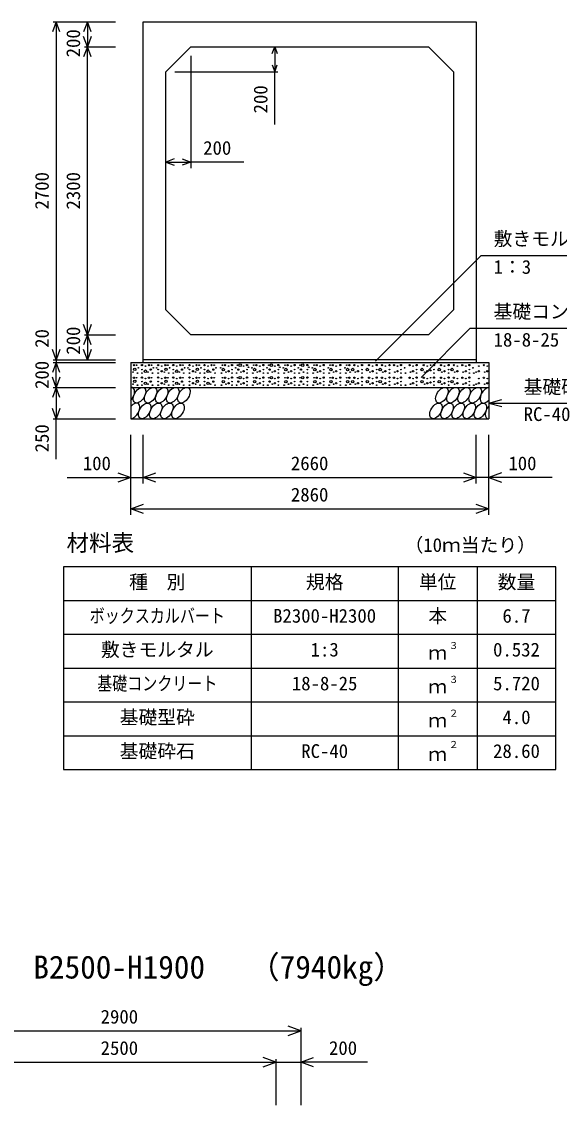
# Model space of a CAD drawing. Units: millimetres, scale not verified. Extents: x -100800 to 100800, y -35640 to 35640.
# Drawn here: x 48558 to 52853, y 9158 to 17810 of the extents above; entities that cross this region are included whole.
import ezdxf
from ezdxf.enums import TextEntityAlignment as Align

# ---------------------------------------------------------------- set-up
doc = ezdxf.new("R2010")
doc.units = ezdxf.units.MM
doc.header["$LTSCALE"] = 120
for name, color, linetype, lineweight in [('0-0_DIM', 7, 'Continuous', 25), ('0-2_HATCH', 6, 'Continuous', 25), ('0-3_HYO', 3, 'Continuous', 25), ('0-4_HYO2', 4, 'Continuous', 25), ('0-5_OUTLINE', 3, 'Continuous', 25), ('0-7_TXT', 7, 'Continuous', 25)]:
    doc.layers.add(name, color=color, linetype=linetype, lineweight=lineweight)
doc.styles.add('ＭＳ ゴシック', font='')
doc.styles.get('ＭＳ ゴシック').set_extended_font_data('MS Gothic')

msp = doc.modelspace()

# ---------------------------------------------------------------- linework, layer by layer
at = {"layer": '0-0_DIM'}
for p, q in [((48809, 17810.3), (49309.1, 17810.3)), ((48833, 17810.3), (48833, 15110.3)), ((49083, 17810.3), (49083, 17610.3)), ((49059, 17610.3), (49309.1, 17610.3)), ((49083, 15310.3), (49083, 17610.3)), ((50579.5, 17610.3), (50579.5, 17410.3)), ((49909.1, 17538.3), (49909.1, 16641.7)), ((49781.1, 17410.3), (50603.5, 17410.3)), ((50579.5, 16989.5), (50579.5, 17410.3)), ((49709.1, 16689.7), (49909.1, 16689.7)), ((50333.2, 16689.7), (49909.1, 16689.7)), ((52229, 15944.2), (51384.9, 15100.2)), ((52229, 15944.2), (53534.7, 15944.2)), ((52141.3, 15363.1), (51748.5, 14970.3)), ((52141.3, 15363.1), (53910.3, 15363.1)), ((49059, 15310.3), (49309.1, 15310.3)), ((49083, 15310.3), (49083, 15110.3)), ((48809, 15110.3), (49309.1, 15110.3)), ((48809, 15090.3), (49309.1, 15090.3)), ((48833, 15110.3), (48833, 15090.3)), ((48833, 14890.3), (48833, 15090.3)), ((48809, 14890.3), (49309.1, 14890.3)), ((48833, 14890.3), (48833, 14640.3)), ((52289.1, 14765.3), (52393.4, 14793.3)), ((52289.1, 14765.3), (53398, 14765.3)), ((52289.1, 14765.3), (52393.4, 14737.3)), ((48809, 14640.3), (49309.1, 14640.3)), ((48833, 14318.2), (48833, 14640.3)), ((49429.1, 13873.1), (49429.1, 14512.7)), ((49529.1, 14123.1), (49529.1, 14512.7)), ((52189.1, 14123.1), (52189.1, 14512.7)), ((52289.1, 13873.1), (52289.1, 14512.7)), ((48921.1, 14171.1), (49429.1, 14171.1)), ((49429.1, 14171.1), (49529.1, 14171.1)), ((49529.1, 14171.1), (52189.1, 14171.1)), ((49429.1, 13921.1), (52289.1, 13921.1)), ((47889.1, 9752.6), (50789.1, 9752.6)), ((50789.1, 9776.6), (50789.1, 9158)), ((50589.1, 9526.6), (50589.1, 9158)), ((51321.8, 9502.6), (50789.1, 9502.6))]:
    msp.add_line(p, q, dxfattribs=at)
for points in [[(48862.6, 17729.1), (48833, 17810.3), (48803.5, 17729.1)], [(49112.6, 17729.1), (49083, 17810.3), (49053.5, 17729.1)], [(49112.6, 17691.5), (49083, 17610.3), (49053.5, 17691.5)], [(49112.6, 17529.1), (49083, 17610.3), (49053.5, 17529.1)], [(50559.8, 17556.2), (50579.5, 17610.3), (50599.2, 17556.2)], [(50559.8, 17464.4), (50579.5, 17410.3), (50599.2, 17464.4)], [(49776.8, 16714.3), (49709.1, 16689.7), (49776.8, 16665)], [(49841.4, 16714.3), (49909.1, 16689.7), (49841.4, 16665)], [(49112.6, 15391.5), (49083, 15310.3), (49053.5, 15391.5)], [(49112.6, 15229.1), (49083, 15310.3), (49053.5, 15229.1)], [(48862.6, 15191.5), (48833, 15110.3), (48803.5, 15191.5)], [(49112.6, 15191.5), (49083, 15110.3), (49053.5, 15191.5)], [(48862.6, 15009.1), (48833, 15090.3), (48803.5, 15009.1)], [(48862.6, 14971.5), (48833, 14890.3), (48803.5, 14971.5)], [(48862.6, 14809.1), (48833, 14890.3), (48803.5, 14809.1)], [(48862.6, 14721.5), (48833, 14640.3), (48803.5, 14721.5)], [(49327.6, 14208), (49429.1, 14171.1), (49327.6, 14134.1)], [(49630.6, 14134.1), (49529.1, 14171.1), (49630.6, 14208)], [(52087.6, 14208), (52189.1, 14171.1), (52087.6, 14134.1)], [(52390.6, 14208), (52289.1, 14171.1), (52390.6, 14134.1)], [(52797.1, 14171.1), (52289.1, 14171.1), (52189.1, 14171.1)], [(49530.6, 13884.1), (49429.1, 13921.1), (49530.6, 13958)], [(52187.6, 13958), (52289.1, 13921.1), (52187.6, 13884.1)], [(50687.6, 9715.7), (50789.1, 9752.6), (50687.6, 9789.6)], [(50487.6, 9465.7), (50589.1, 9502.6), (50487.6, 9539.6)], [(50890.6, 9465.7), (50789.1, 9502.6), (50890.6, 9539.6)], [(47889.1, 9502.6), (48089.1, 9502.6), (50589.1, 9502.6), (50789.1, 9502.6)]]:
    msp.add_lwpolyline(points, dxfattribs=at)
at = {"layer": '0-2_HATCH'}
for centre, radius in [((49455.1, 15067.5), 5), ((49476.2, 15067.5), 2.5), ((49519.1, 15068.4), 5), ((49547.1, 15060.5), 2.5), ((49575.1, 15067.5), 5), ((49596.2, 15067.5), 2.5), ((49649.1, 15068.4), 5), ((49677.1, 15060.5), 2.5), ((49705.1, 15067.5), 5), ((49726.2, 15067.5), 2.5), ((49769.1, 15068.4), 5), ((49797.1, 15060.5), 2.5), ((49825.1, 15067.5), 5), ((49846.2, 15067.5), 2.5), ((49899.1, 15068.4), 5), ((49927.1, 15060.5), 2.5), ((49955.1, 15067.5), 5), ((49976.2, 15067.5), 2.5), ((50019.1, 15068.4), 5), ((50047.1, 15060.5), 2.5), ((50075.1, 15067.5), 5), ((50096.2, 15067.5), 2.5), ((50162, 15067.5), 2.5), ((50183.1, 15067.5), 5), ((50211.1, 15060.5), 2.5), ((50239.1, 15068.4), 5), ((50282, 15067.5), 2.5), ((50303.1, 15067.5), 10), ((50331.1, 15060.5), 2.5), ((50359.1, 15068.4), 5), ((50412, 15067.5), 2.5), ((50433.1, 15067.5), 5), ((50461.1, 15060.5), 2.5), ((50489.1, 15068.4), 5), ((50532, 15067.5), 2.5), ((50553.1, 15067.5), 10), ((50581.1, 15060.5), 2.5), ((50609.1, 15068.4), 5), ((50662, 15067.5), 2.5), ((50683.1, 15067.5), 5), ((50711.1, 15060.5), 2.5), ((50739.1, 15068.4), 5), ((50782, 15067.5), 2.5), ((50803.1, 15067.5), 10), ((50841, 15068.4), 5), ((50893.9, 15067.5), 2.5), ((50914.9, 15067.5), 5), ((50942.9, 15060.5), 2.5), ((50971, 15068.4), 5), ((51021.9, 15067.5), 2.5), ((51042.9, 15067.5), 5), ((51071, 15060.5), 2.5), ((51103.9, 15068.4), 5), ((51154.8, 15067.5), 2.5), ((51175.9, 15067.5), 5), ((51216.5, 15067.5), 5), ((51244.6, 15060.5), 2.5), ((51277.5, 15068.4), 5), ((51333.4, 15067.5), 5), ((51361.4, 15060.5), 2.5), ((51394.3, 15068.4), 5), ((51436.1, 15067.5), 5), ((51464.1, 15060.5), 2.5), ((51497, 15068.4), 5), ((51532.3, 15067.5), 5), ((51560.3, 15060.5), 2.5), ((51588.4, 15068.4), 5), ((51657.1, 15067.5), 5), ((51685.1, 15060.5), 2.5), ((51713.2, 15068.4), 5), ((51770.5, 15067.5), 5), ((51798.6, 15060.5), 2.5), ((51824.7, 15067.5), 2.5), ((51852, 15068.4), 5), ((51907.9, 15067.5), 5), ((51936, 15060.5), 2.5), ((51968.9, 15068.4), 5), ((52010.6, 15067.5), 5), ((52038.7, 15060.5), 2.5), ((52078.4, 15067.5), 5), ((52106.4, 15060.5), 2.5), ((52134.5, 15068.4), 5), ((52210.4, 15060.5), 2.5), ((52250.2, 15067.5), 5), ((52278.2, 15060.5), 2.5), ((49448.1, 15012.3), 2.5), ((49455.1, 14967.5), 5), ((49461.7, 15034.5), 10), ((49476.2, 14967.5), 2.5), ((49483.2, 15004.4), 2.5), ((49490.2, 15046.5), 2.5), ((49519.1, 14968.4), 5), ((49519.1, 15032.5), 2.5), ((49519.1, 15004.4), 2.5), ((49547.1, 15019.3), 10), ((49568.1, 15012.3), 2.5), ((49575.1, 14967.5), 5), ((49589.2, 15032.5), 5), ((49596.2, 14967.5), 2.5), ((49603.2, 15004.4), 2.5), ((49610.2, 15046.5), 2.5), ((49636.7, 15045.6), 2.5), ((49649.1, 14968.4), 5), ((49649.1, 15032.5), 2.5), ((49649.1, 15004.4), 2.5), ((49677.1, 15019.3), 5), ((49698.1, 15012.3), 2.5), ((49705.1, 14967.5), 5), ((49711.7, 15034.5), 10), ((49726.2, 14967.5), 2.5), ((49733.2, 15004.4), 2.5), ((49740.2, 15046.5), 2.5), ((49769.1, 14968.4), 5), ((49769.1, 15032.5), 2.5), ((49769.1, 15004.4), 2.5), ((49797.1, 15019.3), 10), ((49818.1, 15012.3), 2.5), ((49825.1, 14967.5), 5), ((49839.2, 15032.5), 5), ((49846.2, 14967.5), 2.5), ((49853.2, 15004.4), 2.5), ((49860.2, 15046.5), 2.5), ((49886.7, 15045.6), 2.5), ((49899.1, 14968.4), 5), ((49899.1, 15032.5), 2.5), ((49899.1, 15004.4), 2.5), ((49927.1, 15019.3), 5), ((49948.1, 15012.3), 2.5), ((49955.1, 14967.5), 5), ((49961.7, 15034.5), 10), ((49976.2, 14967.5), 2.5), ((49983.2, 15004.4), 2.5), ((49990.2, 15046.5), 2.5), ((50019.1, 14968.4), 5), ((50019.1, 15032.5), 2.5), ((50019.1, 15004.4), 2.5), ((50047.1, 15019.3), 10), ((50068.1, 15012.3), 2.5), ((50075.1, 14967.5), 5), ((50089.2, 15032.5), 5), ((50096.2, 14967.5), 2.5), ((50103.2, 15004.4), 2.5), ((50110.2, 15046.5), 2.5), ((50148, 15046.5), 2.5), ((50155, 15004.4), 2.5), ((50169, 15032.5), 10), ((50162, 14967.5), 2.5), ((50183.1, 14967.5), 5), ((50190.1, 15012.3), 2.5), ((50211.1, 15019.3), 5), ((50239.1, 14968.4), 5), ((50239.1, 15032.5), 2.5), ((50239.1, 15004.4), 2.5), ((50268, 15046.5), 2.5), ((50275, 15004.4), 2.5), ((50282, 14967.5), 2.5), ((50289, 15032.5), 5), ((50303.1, 14967.5), 10), ((50310.1, 15012.3), 2.5), ((50331.1, 15019.3), 5), ((50359.1, 14968.4), 5), ((50359.1, 15032.5), 2.5), ((50359.1, 15004.4), 2.5), ((50370.5, 15050.8), 2.5), ((50398, 15046.5), 2.5), ((50405, 15004.4), 2.5), ((50419, 15032.5), 10), ((50412, 14967.5), 2.5), ((50433.1, 14967.5), 5), ((50440.1, 15012.3), 2.5), ((50461.1, 15019.3), 5), ((50489.1, 14968.4), 5), ((50489.1, 15032.5), 2.5), ((50489.1, 15004.4), 2.5), ((50518, 15046.5), 2.5), ((50525, 15004.4), 2.5), ((50532, 14967.5), 2.5), ((50539, 15032.5), 5), ((50553.1, 14967.5), 10), ((50560.1, 15012.3), 2.5), ((50581.1, 15019.3), 5), ((50609.1, 14968.4), 5), ((50609.1, 15032.5), 2.5), ((50609.1, 15004.4), 2.5), ((50620.5, 15050.8), 2.5), ((50648, 15046.5), 2.5), ((50655, 15004.4), 2.5), ((50669, 15032.5), 10), ((50662, 14967.5), 2.5), ((50683.1, 14967.5), 5), ((50690.1, 15012.3), 2.5), ((50711.1, 15019.3), 5), ((50739.1, 14968.4), 5), ((50739.1, 15032.5), 2.5), ((50739.1, 15004.4), 2.5), ((50768, 15046.5), 2.5), ((50775, 15004.4), 2.5), ((50782, 14967.5), 2.5), ((50789, 15032.5), 5), ((50803.1, 14967.5), 10), ((50810.1, 15012.3), 2.5), ((50841, 14968.4), 5), ((50841, 15032.5), 2.5), ((50841, 15004.4), 2.5), ((50852.3, 15050.8), 2.5), ((50879.8, 15046.5), 2.5), ((50886.8, 15004.4), 2.5), ((50900.9, 15032.5), 10), ((50893.9, 14967.5), 2.5), ((50914.9, 14967.5), 5), ((50921.9, 15012.3), 2.5), ((50942.9, 15019.3), 5), ((50971, 14968.4), 5), ((50971, 15032.5), 2.5), ((50971, 15004.4), 2.5), ((51007.9, 15046.5), 2.5), ((51014.9, 15004.4), 2.5), ((51028.9, 15032.5), 10), ((51021.9, 14967.5), 2.5), ((51042.9, 14967.5), 5), ((51050, 15012.3), 2.5), ((51071, 15019.3), 5), ((51103.9, 14968.4), 5), ((51103.9, 15032.5), 2.5), ((51103.9, 15004.4), 2.5), ((51140.8, 15046.5), 2.5), ((51147.8, 15004.4), 2.5), ((51161.9, 15032.5), 10), ((51154.8, 14967.5), 2.5), ((51175.9, 14967.5), 5), ((51182.9, 15012.3), 2.5), ((51202.5, 15032.5), 10), ((51216.5, 14967.5), 5), ((51223.6, 15012.3), 2.5), ((51244.6, 15019.3), 5), ((51277.5, 14968.4), 5), ((51277.5, 15032.5), 2.5), ((51277.5, 15004.4), 2.5), ((51319.4, 15032.5), 10), ((51333.4, 14967.5), 5), ((51340.4, 15012.3), 2.5), ((51361.4, 15019.3), 5), ((51394.3, 14968.4), 5), ((51394.3, 15032.5), 2.5), ((51394.3, 15004.4), 2.5), ((51422.1, 15032.5), 10), ((51436.1, 14967.5), 5), ((51443.1, 15012.3), 2.5), ((51464.1, 15019.3), 5), ((51497, 14968.4), 5), ((51497, 15032.5), 2.5), ((51497, 15004.4), 2.5), ((51532.3, 14967.5), 5), ((51539.3, 15012.3), 2.5), ((51560.3, 15019.3), 5), ((51588.4, 14968.4), 5), ((51588.4, 15032.5), 2.5), ((51588.4, 15004.4), 2.5), ((51617.2, 15046.5), 2.5), ((51624.2, 15004.4), 2.5), ((51657.1, 14967.5), 5), ((51664.1, 15012.3), 2.5), ((51685.1, 15019.3), 5), ((51713.2, 14968.4), 5), ((51713.2, 15032.5), 2.5), ((51713.2, 15004.4), 2.5), ((51756.5, 15032.5), 10), ((51770.5, 14967.5), 5), ((51777.5, 15012.3), 2.5), ((51798.6, 15019.3), 5), ((51824.7, 15026.3), 5), ((51824.7, 14967.5), 2.5), ((51852, 14968.4), 5), ((51852, 15032.5), 2.5), ((51852, 15004.4), 2.5), ((51893.9, 15032.5), 10), ((51907.9, 14967.5), 5), ((51915, 15012.3), 2.5), ((51936, 15019.3), 5), ((51968.9, 14968.4), 5), ((51968.9, 15032.5), 2.5), ((51968.9, 15004.4), 2.5), ((51996.6, 15032.5), 10), ((52010.6, 14967.5), 5), ((52017.6, 15012.3), 2.5), ((52038.7, 15019.3), 5), ((52078.4, 14967.5), 5), ((52085.4, 15012.3), 2.5), ((52106.4, 15019.3), 5), ((52134.5, 14968.4), 5), ((52134.5, 15032.5), 2.5), ((52134.5, 15004.4), 2.5), ((52163.4, 15046.5), 2.5), ((52170.4, 15004.4), 2.5), ((52189.4, 15012.3), 2.5), ((52210.4, 15019.3), 5), ((52250.2, 14967.5), 5), ((52257.2, 15012.3), 2.5), ((52278.2, 15019.3), 5), ((49448.1, 14916.2), 2.5), ((49461.7, 14938.4), 10), ((49483.2, 14908.4), 2.5), ((49519.1, 14936.4), 2.5), ((49519.1, 14908.4), 2.5), ((49547.1, 14923.2), 10), ((49547.1, 14960.5), 2.5), ((49568.1, 14916.2), 2.5), ((49589.2, 14936.4), 5), ((49603.2, 14908.4), 2.5), ((49649.1, 14936.4), 2.5), ((49649.1, 14908.4), 2.5), ((49677.1, 14923.2), 5), ((49677.1, 14960.5), 2.5), ((49698.1, 14916.2), 2.5), ((49711.7, 14938.4), 10), ((49733.2, 14908.4), 2.5), ((49769.1, 14936.4), 2.5), ((49769.1, 14908.4), 2.5), ((49797.1, 14923.2), 10), ((49797.1, 14960.5), 2.5), ((49818.1, 14916.2), 2.5), ((49839.2, 14936.4), 5), ((49853.2, 14908.4), 2.5), ((49899.1, 14936.4), 2.5), ((49899.1, 14908.4), 2.5), ((49927.1, 14923.2), 5), ((49927.1, 14960.5), 2.5), ((49948.1, 14916.2), 2.5), ((49961.7, 14938.4), 10), ((49983.2, 14908.4), 2.5), ((50019.1, 14936.4), 2.5), ((50019.1, 14908.4), 2.5), ((50047.1, 14923.2), 10), ((50047.1, 14960.5), 2.5), ((50068.1, 14916.2), 2.5), ((50089.2, 14936.4), 5), ((50103.2, 14908.4), 2.5), ((50155, 14908.4), 2.5), ((50169, 14936.4), 10), ((50190.1, 14916.2), 2.5), ((50211.1, 14923.2), 5), ((50211.1, 14960.5), 2.5), ((50239.1, 14936.4), 2.5), ((50239.1, 14908.4), 2.5), ((50275, 14908.4), 2.5), ((50289, 14936.4), 5), ((50310.1, 14916.2), 2.5), ((50331.1, 14923.2), 5), ((50331.1, 14960.5), 2.5), ((50359.1, 14936.4), 2.5), ((50359.1, 14908.4), 2.5), ((50405, 14908.4), 2.5), ((50419, 14936.4), 10), ((50440.1, 14916.2), 2.5), ((50461.1, 14923.2), 5), ((50461.1, 14960.5), 2.5), ((50489.1, 14936.4), 2.5), ((50489.1, 14908.4), 2.5), ((50525, 14908.4), 2.5), ((50539, 14936.4), 5), ((50560.1, 14916.2), 2.5), ((50581.1, 14923.2), 5), ((50581.1, 14960.5), 2.5), ((50609.1, 14936.4), 2.5), ((50609.1, 14908.4), 2.5), ((50655, 14908.4), 2.5), ((50669, 14936.4), 10), ((50690.1, 14916.2), 2.5), ((50711.1, 14923.2), 5), ((50711.1, 14960.5), 2.5), ((50739.1, 14936.4), 2.5), ((50739.1, 14908.4), 2.5), ((50775, 14908.4), 2.5), ((50789, 14936.4), 5), ((50810.1, 14916.2), 2.5), ((50841, 14936.4), 2.5), ((50841, 14908.4), 2.5), ((50886.8, 14908.4), 2.5), ((50900.9, 14936.4), 10), ((50921.9, 14916.2), 2.5), ((50942.9, 14923.2), 5), ((50942.9, 14960.5), 2.5), ((50971, 14936.4), 2.5), ((50971, 14908.4), 2.5), ((51014.9, 14908.4), 2.5), ((51028.9, 14936.4), 10), ((51050, 14916.2), 2.5), ((51071, 14923.2), 5), ((51071, 14960.5), 2.5), ((51103.9, 14936.4), 2.5), ((51103.9, 14908.4), 2.5), ((51147.8, 14908.4), 2.5), ((51161.9, 14936.4), 10), ((51182.9, 14916.2), 2.5), ((51202.5, 14936.4), 10), ((51223.6, 14916.2), 2.5), ((51244.6, 14923.2), 5), ((51244.6, 14960.5), 2.5), ((51277.5, 14936.4), 2.5), ((51277.5, 14908.4), 2.5), ((51319.4, 14936.4), 10), ((51340.4, 14916.2), 2.5), ((51361.4, 14923.2), 5), ((51361.4, 14960.5), 2.5), ((51394.3, 14936.4), 2.5), ((51394.3, 14908.4), 2.5), ((51422.1, 14936.4), 10), ((51443.1, 14916.2), 2.5), ((51464.1, 14923.2), 5), ((51464.1, 14960.5), 2.5), ((51497, 14936.4), 2.5), ((51497, 14908.4), 2.5), ((51539.3, 14916.2), 2.5), ((51560.3, 14923.2), 5), ((51560.3, 14960.5), 2.5), ((51588.4, 14936.4), 2.5), ((51588.4, 14908.4), 2.5), ((51624.2, 14908.4), 2.5), ((51664.1, 14916.2), 2.5), ((51685.1, 14923.2), 5), ((51685.1, 14960.5), 2.5), ((51713.2, 14936.4), 2.5), ((51713.2, 14908.4), 2.5), ((51756.5, 14936.4), 10), ((51777.5, 14916.2), 2.5), ((51798.6, 14923.2), 5), ((51798.6, 14960.5), 2.5), ((51824.7, 14930.2), 5), ((51852, 14936.4), 2.5), ((51852, 14908.4), 2.5), ((51893.9, 14936.4), 10), ((51915, 14916.2), 2.5), ((51936, 14923.2), 5), ((51936, 14960.5), 2.5), ((51968.9, 14936.4), 2.5), ((51968.9, 14908.4), 2.5), ((51996.6, 14936.4), 10), ((52017.6, 14916.2), 2.5), ((52038.7, 14923.2), 5), ((52038.7, 14960.5), 2.5), ((52085.4, 14916.2), 2.5), ((52106.4, 14923.2), 5), ((52106.4, 14960.5), 2.5), ((52134.5, 14936.4), 2.5), ((52134.5, 14908.4), 2.5), ((52170.4, 14908.4), 2.5), ((52189.4, 14916.2), 2.5), ((52210.4, 14923.2), 5), ((52210.4, 14960.5), 2.5), ((52257.2, 14916.2), 2.5), ((52278.2, 14923.2), 5), ((52278.2, 14960.5), 2.5)]:
    msp.add_circle(centre, radius, dxfattribs=at)
for centre, start_param, end_param in [((49410.8, 14827.8), 4.335544, 6.724593), ((52269.8, 14827.8), 0.419949, 4.357003), ((49452.3, 14702.8), 3.496422, 7.58605), ((52311.4, 14702.8), 1.28053, 3.496422)]:
    msp.add_ellipse(centre, major_axis=(36.4, 58.9), ratio=0.5792, start_param=start_param, end_param=end_param, dxfattribs=at)
for centre in [(49499.5, 14827.8), (49588.2, 14827.8), (49676.9, 14827.8), (49765.6, 14827.8), (49854.3, 14827.8), (51915, 14827.8), (52003.7, 14827.8), (52092.4, 14827.8), (52181.1, 14827.8), (49541, 14702.8), (49629.7, 14702.8), (49718.4, 14702.8), (49807.1, 14702.8), (51867.9, 14702.8), (51956.6, 14702.8), (52045.3, 14702.8), (52134, 14702.8), (52222.7, 14702.8)]:
    msp.add_ellipse(centre, major_axis=(36.4, 58.9), ratio=0.5792, dxfattribs=at)
at = {"layer": '0-3_HYO'}
for p, q in [((50391.6, 13458.6), (50391.6, 11838.6)), ((51566.6, 13458.6), (51566.6, 11838.6)), ((52196.6, 13458.6), (52196.6, 11838.6)), ((48891.6, 13188.6), (52826.6, 13188.6))]:
    msp.add_line(p, q, dxfattribs=at)
msp.add_lwpolyline([(48891.6, 11838.6), (52826.6, 11838.6), (52826.6, 13458.6), (48891.6, 13458.6)], close=True, dxfattribs=at)
at = {"layer": '0-4_HYO2'}
for p, q in [((48891.6, 12918.6), (52826.6, 12918.6)), ((48891.6, 12648.6), (52826.6, 12648.6)), ((48891.6, 12378.6), (52826.6, 12378.6)), ((48891.6, 12108.6), (52826.6, 12108.6))]:
    msp.add_line(p, q, dxfattribs=at)
at = {"layer": '0-5_OUTLINE'}
for p, q in [((49529.1, 15090.3), (49529.1, 17810.3)), ((49909.1, 17610.3), (49709.1, 17410.3)), ((49909.1, 17610.3), (51809.1, 17610.3)), ((52009.1, 17410.3), (51809.1, 17610.3)), ((49709.1, 15510.3), (49709.1, 17410.3)), ((52009.1, 17410.3), (52009.1, 15510.3)), ((49909.1, 15310.3), (49709.1, 15510.3)), ((52009.1, 15510.3), (51809.1, 15310.3)), ((51809.1, 15310.3), (49909.1, 15310.3)), ((49429.1, 15090.3), (49429.1, 14640.3)), ((49429.1, 15090.3), (52289.1, 15090.3)), ((52189.1, 15110.3), (49529.1, 15110.3)), ((52289.1, 15090.3), (52289.1, 14640.3)), ((49429.1, 14890.3), (52289.1, 14890.3)), ((49429.1, 14640.3), (52289.1, 14640.3))]:
    msp.add_line(p, q, dxfattribs=at)
msp.add_lwpolyline([(49529.1, 17810.3), (52189.1, 17810.3), (52189.1, 15090.3)], dxfattribs=at)

# ---------------------------------------------------------------- texts
at = {"layer": '0-0_DIM', "style": 'ＭＳ ゴシック'}
for s, p in [('200', (49058, 17525.6)), ('200', (50554.5, 17078)), ('2700', (48808, 16310.3)), ('2300', (49058, 16310.3)), ('20', (48808, 15206.2)), ('200', (49058, 15151.1)), ('200', (48808, 14877.8)), ('250', (48808, 14371.5))]:
    msp.add_text(s, height=110, rotation=90, dxfattribs=at).set_placement(p, align=Align.BOTTOM_LEFT)
for s, p in [('200', (50008.3, 16714.7)), ('敷きモルタル', (52328.6, 15989.2)), ('1：3', (52328.6, 15764)), ('基礎コンクリート', (52328.6, 15408)), ('18-8-25', (52328.6, 15182.9)), ('基礎砕石', (52568.3, 14806.5)), ('RC-40', (52568.3, 14588.9)), ('100', (49046.7, 14196.1)), ('2660', (50709.1, 14196.1)), ('100', (52446.5, 14196.1)), ('2860', (50709.1, 13946.1)), ('2900', (49189.1, 9777.6)), ('2500', (49189.1, 9527.6)), ('200', (51013.4, 9527.6))]:
    msp.add_text(s, height=110, dxfattribs=at).set_placement(p, align=Align.BOTTOM_LEFT)
at = {"layer": '0-7_TXT', "style": 'ＭＳ ゴシック'}
for s, height, p in [('材料表', 132, (48916.6, 13543.6)), ('（10ｍ当たり）', 110, (51616.6, 13543.6)), ('種\u3000別', 110, (49416.6, 13248.6)), ('規格', 110, (50829.1, 13248.6)), ('単位', 110, (51731.6, 13248.6)), ('数量', 110, (52361.6, 13248.6)), ('B2300-H2300', 110, (50566.6, 12978.6)), ('本', 110, (51806.6, 12978.6)), ('6.7', 110, (52399.1, 12978.6)), ('敷きモルタル', 110, (49191.6, 12708.6)), ('1:3', 110, (50866.6, 12708.6)), ('３', 55, (51970.5, 12784.5)), ('0.532', 110, (52324.1, 12708.6)), ('ｍ', 110, (51806.6, 12683.6)), ('18-8-25', 110, (50716.6, 12438.6)), ('３', 55, (51970.5, 12514.5)), ('5.720', 110, (52324.1, 12438.6)), ('ｍ', 110, (51806.6, 12413.6)), ('基礎型砕', 110, (49341.6, 12168.6)), ('２', 55, (51970.5, 12244.5)), ('4.0', 110, (52399.1, 12168.6)), ('ｍ', 110, (51806.6, 12143.6)), ('基礎砕石', 110, (49341.6, 11898.6)), ('RC-40', 110, (50791.6, 11898.6)), ('２', 55, (51970.5, 11994.5)), ('28.60', 110, (52324.1, 11898.6)), ('ｍ', 110, (51806.6, 11873.6)), ('（7940kg）', 183.3, (50369.3, 10115.3)), ('B2500-H1900', 183.3, (48651.6, 10115.3))]:
    msp.add_text(s, height=height, dxfattribs=at).set_placement(p, align=Align.BOTTOM_LEFT)
at = {"layer": '0-7_TXT', "style": 'ＭＳ ゴシック', "width": 0.8}
for s, p in [('ボックスカルバート', (49101.6, 12978.6)), ('基礎コンクリート', (49161.6, 12438.6))]:
    msp.add_text(s, height=110, dxfattribs=at).set_placement(p, align=Align.BOTTOM_LEFT)

doc.saveas('drawing.dxf')
